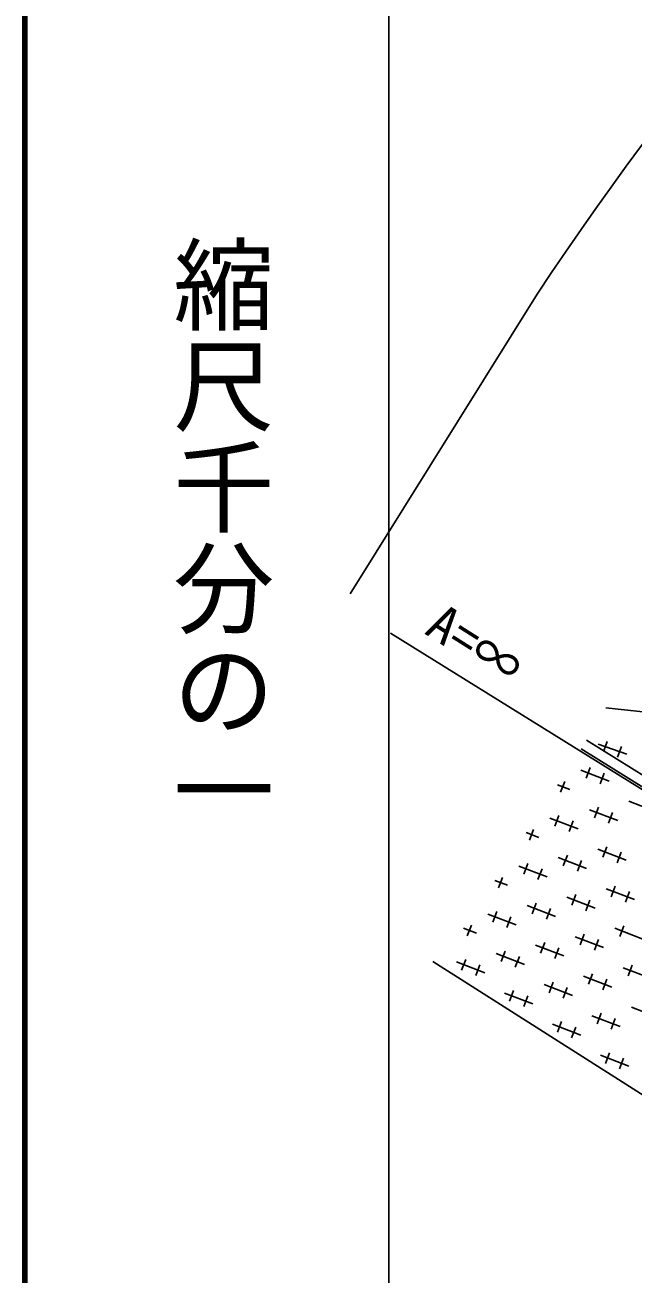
# Model space of a CAD drawing. Units: millimetres, scale not verified. Extents: x 40000 to 680000, y 20000 to 380000.
# Drawn here: x 40000 to 70094, y 239540 to 301354 of the extents above; entities that cross this region are included whole.
import ezdxf
from ezdxf.enums import TextEntityAlignment as Align

# ---------------------------------------------------------------- set-up
doc = ezdxf.new("R2010")
doc.units = ezdxf.units.MM
doc.header["$LTSCALE"] = 1000
for name, color, linetype, lineweight in [('M-BGD', 7, 'Continuous', 25), ('M-TTL', 2, 'Continuous', 140), ('M-TTL-BAND', 7, 'Continuous', 25)]:
    doc.layers.add(name, color=color, linetype=linetype, lineweight=lineweight)
doc.styles.add('@ＭＳ ゴシック', font='')
doc.styles.add('ＭＳ ゴシック', font='')
doc.styles.get('@ＭＳ ゴシック').set_extended_font_data('@MS Gothic')
doc.styles.get('ＭＳ ゴシック').set_extended_font_data('MS Gothic')

msp = doc.modelspace()

# ---------------------------------------------------------------- linework, layer by layer
at = {"layer": 'M-BGD'}
for p, q in [((65350, 288035), (56100, 273205)), ((88937, 252077), (58094, 271252)), ((87429, 265513), (68741, 267560)), ((67796, 265960), (86053, 254571)), ((68647, 265429), (68817, 265902)), ((67531, 265536), (85788, 254146)), ((69782, 265260), (68370, 265767)), ((69522, 265648), (69332, 265119)), ((67767, 264075), (67968, 264601)), ((68919, 263939), (67518, 264476)), ((68668, 264333), (68467, 263807)), ((66963, 263523), (66362, 263753)), ((66712, 263916), (66511, 263390)), ((71292, 262400), (69891, 262936)), ((67380, 261566), (65979, 262103)), ((66228, 261702), (66429, 262228)), ((69336, 261983), (67935, 262519)), ((68184, 262119), (68385, 262645)), ((69085, 262377), (68884, 261851)), ((65173, 261543), (64972, 261018)), ((67129, 261960), (66928, 261434)), ((65424, 261150), (64809, 261385)), ((66644, 259746), (66845, 260272)), ((69753, 260027), (68352, 260563)), ((68600, 260163), (68802, 260688)), ((69502, 260420), (69301, 259895)), ((65841, 259194), (64440, 259730)), ((64688, 259329), (64889, 259855)), ((67797, 259610), (66396, 260147)), ((67546, 260004), (67345, 259478)), ((63885, 258777), (63257, 259017)), ((63634, 259170), (63433, 258645)), ((65590, 259587), (65389, 259061)), ((70170, 258071), (68769, 258607)), ((69017, 258207), (69218, 258732)), ((69919, 258464), (69718, 257939)), ((66258, 257237), (64857, 257774)), ((65105, 257373), (65306, 257899)), ((68214, 257654), (66813, 258190)), ((67061, 257790), (67262, 258316)), ((67963, 258048), (67762, 257522)), ((64302, 256821), (62901, 257357)), ((63149, 256957), (63350, 257482)), ((64051, 257214), (63850, 256689)), ((66007, 257631), (65806, 257105)), ((62346, 256404), (61704, 256649)), ((62095, 256797), (61893, 256272)), ((70587, 256115), (69186, 256651)), ((69434, 256251), (69635, 256776)), ((65522, 255417), (65723, 255943)), ((68631, 255698), (67230, 256234)), ((67478, 255834), (67679, 256360)), ((68380, 256091), (68179, 255566)), ((64718, 254865), (63318, 255401)), ((63566, 255000), (63767, 255526)), ((66675, 255281), (65274, 255818)), ((66424, 255675), (66222, 255149)), ((60187, 255000), (82642, 240738)), ((62762, 254448), (61361, 254984)), ((61610, 254584), (61811, 255109)), ((62511, 254841), (62310, 254316)), ((64467, 255258), (64266, 254732)), ((71004, 254159), (69603, 254695)), ((69851, 254295), (70052, 254820)), ((69047, 253742), (67647, 254278)), ((67895, 253878), (68096, 254403)), ((68796, 254135), (68595, 253610)), ((65135, 252908), (63734, 253445)), ((63983, 253044), (64184, 253570)), ((67091, 253325), (65690, 253861)), ((65939, 253461), (66140, 253987)), ((66840, 253719), (66639, 253193)), ((64884, 253302), (64683, 252776)), ((69464, 251786), (68063, 252322)), ((68312, 251922), (68513, 252447)), ((71420, 252203), (70019, 252739)), ((67508, 251369), (66107, 251905)), ((66356, 251505), (66557, 252031)), ((67257, 251762), (67056, 251237)), ((69213, 252179), (69012, 251654)), ((69881, 249830), (68480, 250366)), ((68729, 249966), (68930, 250491)), ((69630, 250223), (69429, 249698))]:
    msp.add_line(p, q, dxfattribs=at)
msp.add_arc((208880, 192773), 172266, 119.1604, 146.42755, dxfattribs=at)
at = {"layer": 'M-TTL'}
msp.add_line((40000, 380000), (40000, 20000), dxfattribs=at)
at = {"layer": 'M-TTL-BAND'}
msp.add_line((58000, 370000), (58000, 20000), dxfattribs=at)

# ---------------------------------------------------------------- texts
at = {"layer": 'M-BGD', "style": 'ＭＳ ゴシック'}
msp.add_text('A=∞', height=1833, rotation=327.7, dxfattribs=at).set_placement((59431, 270790), align=Align.BOTTOM_LEFT)
at = {"layer": 'M-TTL-BAND', "style": '@ＭＳ ゴシック'}
msp.add_text('縮尺千分の一', height=3666, rotation=270, dxfattribs=at).set_placement((49777, 261030), align=Align.MIDDLE_RIGHT)

doc.saveas('drawing.dxf')
